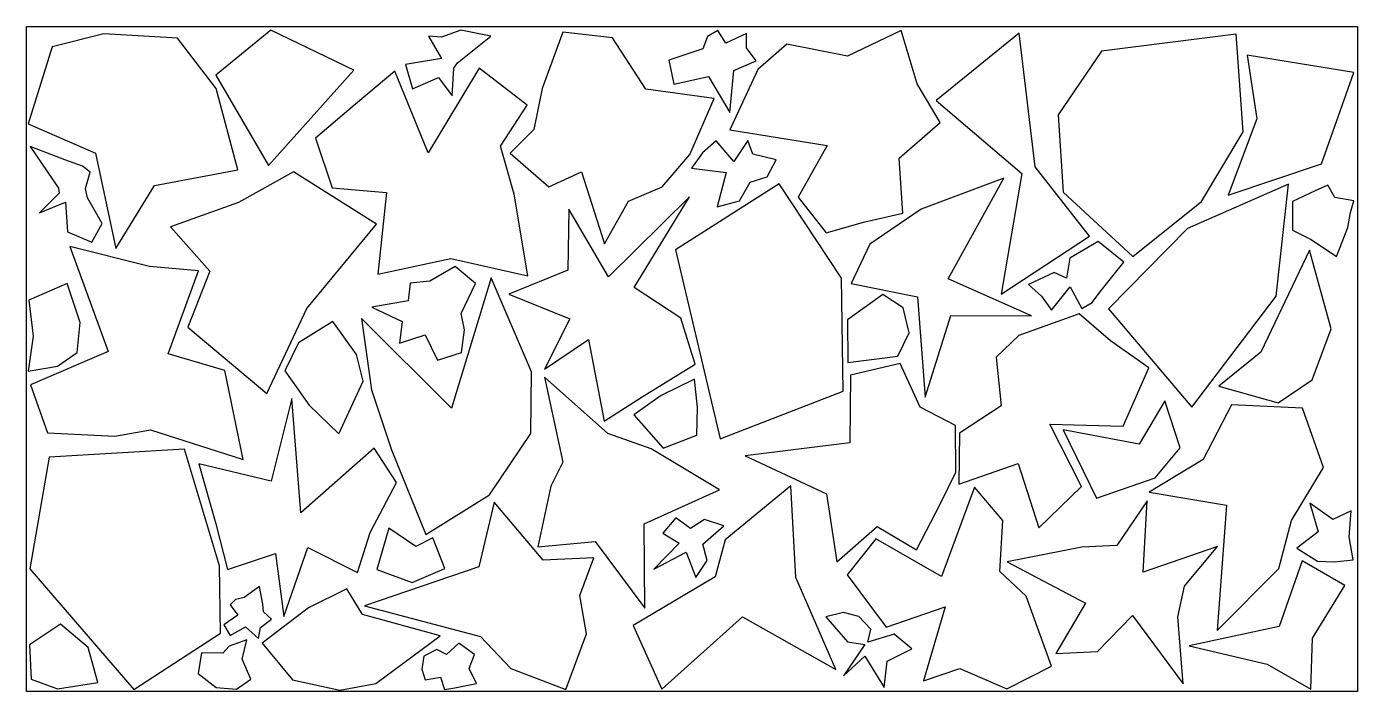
# Model space of a CAD drawing. Header units: metres. Extents: x 0 to 1998, y 0 to 998.
import ezdxf

# ---------------------------------------------------------------- set-up
doc = ezdxf.new("R2010")
doc.units = ezdxf.units.M

msp = doc.modelspace()

# ---------------------------------------------------------------- linework, layer by layer
for points in [[(0, 0), (0, 997.9), (1997.9, 997.9), (1997.9, 0), (0, 0)], [(38.5, 967.7), (2.4, 851.8), (103.6, 807.8), (134, 665), (191.9, 759.4), (317.1, 782.8), (284.7, 905.1), (226.5, 980.5), (115.7, 987), (38.5, 967.7)], [(362.9, 789.3), (491.2, 932.7), (366.6, 992.4), (283.9, 925.2), (362.9, 789.3)], [(638.9, 894.1), (641.6, 935.4), (646.7, 943.4), (696.9, 983.7), (651.8, 992.7), (623.1, 982.2), (603.5, 983.4), (622.8, 950), (568.8, 941), (579.5, 904.5), (618.5, 921.6), (638.9, 894.1)], [(954, 757.3), (995.8, 805.9), (1032.1, 890.1), (929.7, 903.8), (879.5, 981.1), (805.1, 989.7), (774.1, 904.8), (761.3, 843.6), (725.8, 807.8), (784, 757.5), (833.3, 779.8), (867.6, 672), (903.6, 735.8), (954, 757.3)], [(1049.6, 973.1), (1037.8, 992.1), (1022.4, 983.2), (1015.2, 964.4), (964.2, 947.7), (971.5, 911.4), (1023.9, 923.2), (1055.9, 869.2), (1061.7, 932.2), (1095.2, 946.6), (1081, 966.1), (1080.6, 987.5), (1049.6, 973.1)], [(1371.7, 853.9), (1336.8, 912.1), (1313.1, 991.9), (1232.2, 953.7), (1141.4, 971.5), (1097.6, 933.6), (1055.6, 843.2), (1201.8, 819.2), (1158.1, 741.7), (1200.3, 688.5), (1258.3, 705.1), (1315.4, 718), (1310.1, 800.4), (1371.7, 853.9)], [(1365.6, 886.8), (1494.1, 777.2), (1463.3, 596.4), (1595.6, 683.4), (1514.1, 787.3), (1489.9, 988.3), (1365.6, 886.8)], [(1660.8, 652.6), (1763.9, 735.6), (1826.4, 839.8), (1816, 986.8), (1613.9, 961.2), (1548.8, 865.4), (1556.1, 749.5), (1660.8, 652.6)], [(1943.9, 792.1), (1992.6, 929), (1832.2, 955.2), (1846.9, 859.5), (1804.1, 745), (1943.9, 792.1)], [(527.2, 626.1), (636.8, 649.9), (752.7, 623.6), (731.9, 746.4), (711.6, 818.2), (751.3, 880), (679.2, 935.4), (603.1, 808.6), (552.9, 931.1), (493.7, 881.3), (433.6, 830.3), (458.5, 755.7), (540.4, 748.8), (527.2, 626.1)], [(1061.8, 795.4), (1035.2, 826.5), (1014.6, 808.3), (998.3, 785.6), (1050.4, 778.8), (1036.5, 727.3), (1070.2, 736.2), (1086.2, 764.5), (1111.8, 772.3), (1125.3, 797.8), (1090.3, 806.4), (1083, 827), (1061.8, 795.4)], [(61.3, 689.9), (98, 674.3), (113.3, 702.4), (91.2, 741), (88.5, 754.9), (95.4, 779.2), (84, 788.6), (57.5, 797.9), (5.3, 818.1), (48, 755.3), (48.9, 748.1), (19.4, 718.4), (58.4, 734.3), (61.3, 689.9)], [(275.1, 630.6), (241.9, 546.9), (360.5, 447.1), (420.8, 575), (525.5, 701.3), (400.7, 779.7), (318.3, 734), (216.2, 697.4), (275.1, 630.6)], [(1223.4, 620.1), (1129.7, 762), (974, 662.6), (1041, 378.9), (1225.9, 450.9), (1223.4, 620.1)], [(1237.9, 612.3), (1337.5, 592.5), (1349, 441.7), (1387.6, 564.4), (1508.4, 563.9), (1383.5, 619.1), (1466.9, 770.5), (1343.1, 724), (1265.7, 671.2), (1237.9, 612.3)], [(1875.9, 593.3), (1894.4, 761.5), (1742.7, 694.7), (1624.2, 574.2), (1749.3, 426.6), (1875.9, 593.3)], [(1928.5, 678.3), (1966.6, 652.8), (1983.6, 696.5), (1987.6, 718.8), (1992.7, 736.5), (1963.8, 741.3), (1953.5, 760), (1934.3, 751.4), (1900.7, 735.5), (1900.4, 692.4), (1928.5, 678.3)], [(866.9, 405.8), (924.1, 442.4), (1003.9, 491.4), (982.4, 560.1), (912.1, 606.3), (995.2, 742.6), (873.6, 622.1), (813.9, 723.7), (812.4, 632.2), (723.9, 596.4), (815.7, 559.3), (777.4, 483.5), (843.6, 528.3), (866.9, 405.8)], [(297.6, 481.8), (212.7, 506.7), (257.9, 631.3), (184.6, 637.9), (65.1, 667.6), (122.5, 510.4), (5.7, 460), (31.3, 388.3), (132.6, 383.2), (186, 392.5), (325.1, 347.9), (297.6, 481.8)], [(1542.5, 628.9), (1504.3, 610.9), (1523.6, 593.2), (1538.6, 572.5), (1566.8, 607.4), (1584.3, 574.8), (1599.7, 583.8), (1611.3, 599.5), (1647.2, 644.3), (1608.7, 675.5), (1566.2, 650.2), (1561.1, 620.5), (1542.5, 628.9)], [(1958.6, 544.1), (1926, 662.5), (1852.8, 509), (1790.1, 458.1), (1878.8, 433.4), (1930, 467.9), (1958.6, 544.1)], [(599.5, 235.6), (694.7, 295), (757.2, 387.3), (757.9, 479.5), (697.4, 620.9), (637.9, 425.2), (503, 559.6), (517.8, 452.5), (547.9, 362.4), (599.5, 235.6)], [(657.4, 542.7), (652.2, 567.2), (673.9, 612.1), (643.3, 637.6), (605.2, 615.8), (575.9, 612.8), (572.8, 586.1), (518.3, 576.8), (563.7, 555.2), (559.9, 522.5), (598.5, 535.2), (616.9, 497), (652.7, 508.8), (657.4, 542.7)], [(80.6, 553.9), (60.8, 612.5), (3.1, 587.5), (9.8, 533.4), (2.4, 480.7), (46.5, 488.4), (76.1, 508.6), (80.6, 553.9)], [(1316.2, 576), (1285.4, 595.6), (1232.5, 557.6), (1232.9, 493.6), (1308, 503.1), (1325.1, 538), (1316.2, 576)], [(1627.4, 526.4), (1580.3, 567), (1489.6, 534), (1455.7, 501.8), (1463.2, 428.8), (1400.4, 387.4), (1399.3, 311), (1488.6, 342.1), (1519.5, 245.4), (1583.6, 307.7), (1536.3, 400.9), (1646.2, 398.2), (1685, 485.9), (1627.4, 526.4)], [(495.2, 505.7), (459.9, 555.1), (408.2, 523.4), (387.6, 481.2), (424.2, 429.7), (468.9, 386.5), (505.3, 465.5), (495.2, 505.7)], [(1277.1, 247.4), (1336.1, 212.3), (1372, 282), (1395.2, 329.3), (1394.6, 399.3), (1341.6, 426.8), (1311.6, 492.2), (1237, 474.5), (1235.9, 373.2), (1078.7, 353.5), (1201, 296.6), (1216.5, 194.5), (1277.1, 247.4)], [(872.8, 387.1), (777.6, 471.7), (804.8, 343.9), (787, 308), (767.3, 216.8), (853.6, 224.8), (928.1, 124.8), (927.2, 251.5), (1040.2, 302.7), (937.7, 364.1), (872.8, 387.1)], [(952.8, 444.3), (911.5, 415.2), (955.5, 364.9), (1006.3, 384.8), (1007.1, 426.3), (1002.9, 468.5), (952.8, 444.3)], [(422.2, 216.2), (497, 178.5), (515.7, 238.6), (555.4, 313.6), (521.8, 365.1), (411.8, 267.9), (398, 439.9), (367.1, 315.4), (258.7, 341.6), (284.3, 251.6), (301.5, 183.2), (373.7, 207), (386.1, 112.2), (422.2, 216.2)], [(1556, 392.4), (1606.2, 290), (1694.4, 320.5), (1731.6, 365.7), (1708.8, 436.2), (1670.2, 371.3), (1556, 392.4)], [(1766.2, 348.1), (1685.5, 299.2), (1801.3, 279.3), (1787.6, 91.5), (1879.8, 184.4), (1899.1, 256.3), (1947.1, 335.9), (1915.6, 425.2), (1808.7, 430.1), (1766.2, 348.1)], [(33.9, 351.7), (4.9, 184.2), (161.1, 2.6), (291.2, 87.2), (289.8, 188.6), (237.1, 363.6), (33.9, 351.7)], [(1154.6, 170.9), (1147.2, 308.8), (1048.5, 227.7), (1033.6, 171.9), (910.6, 99), (953.8, 3.3), (1074.9, 111.9), (1214.8, 32.9), (1154.6, 170.9)], [(1400.9, 34.2), (1471.4, 3.7), (1538.5, 38), (1500.5, 142.7), (1461.2, 180.2), (1465.4, 256.3), (1423.3, 306.6), (1373.7, 172.3), (1274.7, 228.8), (1231.9, 175.1), (1290.7, 96.5), (1379, 127), (1346.3, 15.6), (1400.9, 34.2)], [(840.6, 86.4), (830.6, 143.7), (851.4, 200.3), (775.6, 196.8), (701.9, 283.9), (679.1, 187), (507.2, 128.4), (681.3, 82.5), (726.8, 34.4), (809.5, 2.6), (840.6, 86.4)], [(1472.3, 194.5), (1589.6, 132.4), (1545, 56.7), (1607.6, 59.9), (1660.1, 113.8), (1736.1, 11.1), (1728.3, 111.7), (1738.2, 158.1), (1787.8, 217.6), (1676.4, 179), (1682.2, 286.1), (1637, 218.8), (1584.1, 216.4), (1472.3, 194.5)], [(1906.8, 214.8), (1937.9, 195.7), (1963, 194.7), (1991.7, 197.5), (1985.6, 232), (1988.6, 271), (1961.1, 257.8), (1926.3, 282.5), (1938.9, 239.3), (1906.8, 214.8)], [(974.7, 260.6), (955, 237.6), (979.7, 222.4), (941.6, 183.4), (990.4, 208.8), (1004.9, 171.1), (1021.8, 196.7), (1015.4, 220.8), (1046.9, 248.4), (1017.5, 258.2), (996.6, 244.5), (974.7, 260.6)], [(543.6, 245.2), (525.7, 183.1), (578.6, 163.2), (627.9, 184.4), (609.9, 230.4), (584.3, 217.6), (543.6, 245.2)], [(1745.6, 68.2), (1862.3, 40.9), (1927.9, 3.4), (1930.7, 80.1), (1979.1, 159), (1915, 195.9), (1880.5, 97.3), (1745.6, 68.2)], [(305.7, 129.9), (316.9, 114.6), (295.9, 99.7), (305.8, 84), (328.8, 96.8), (348, 79.5), (351, 95.7), (367.4, 108.5), (355.8, 119.3), (354.8, 130.7), (349.5, 157.5), (326.6, 140.8), (313.7, 137.7), (305.7, 129.9)], [(399.2, 17.5), (470, 2), (524.2, 12), (620.7, 83.5), (504.3, 115.2), (480.8, 153.8), (423.3, 125.4), (353.6, 72.3), (399.2, 17.5)], [(106.7, 13.4), (92.4, 65.8), (50.9, 101), (4.4, 69.8), (6.7, 18.2), (46.5, 3.9), (106.7, 13.4)], [(1258.2, 70.2), (1226.4, 23.2), (1258.6, 52.7), (1287.7, 5.9), (1292.1, 45.3), (1329, 63.7), (1302.6, 86.1), (1263.1, 73.8), (1267.2, 93.6), (1249.5, 112.4), (1226.6, 118.5), (1199.7, 112), (1232.4, 74.6), (1258.2, 70.2)], [(336.8, 18.3), (323.4, 48.3), (330.8, 77.4), (304.2, 68.1), (294.5, 57.3), (262.6, 58.1), (257.4, 26.7), (284.4, 5.7), (315.1, 3.2), (336.8, 18.3)], [(627.6, 2.6), (642.9, 5.1), (675.5, 11.6), (664.2, 34.1), (672.2, 55.4), (648.7, 72.2), (630.5, 55.2), (615.9, 62.9), (596.3, 52.8), (593.3, 33.1), (598.3, 17.5), (621.2, 21.5), (627.6, 2.6)]]:
    msp.add_lwpolyline(points)

doc.saveas('drawing.dxf')
